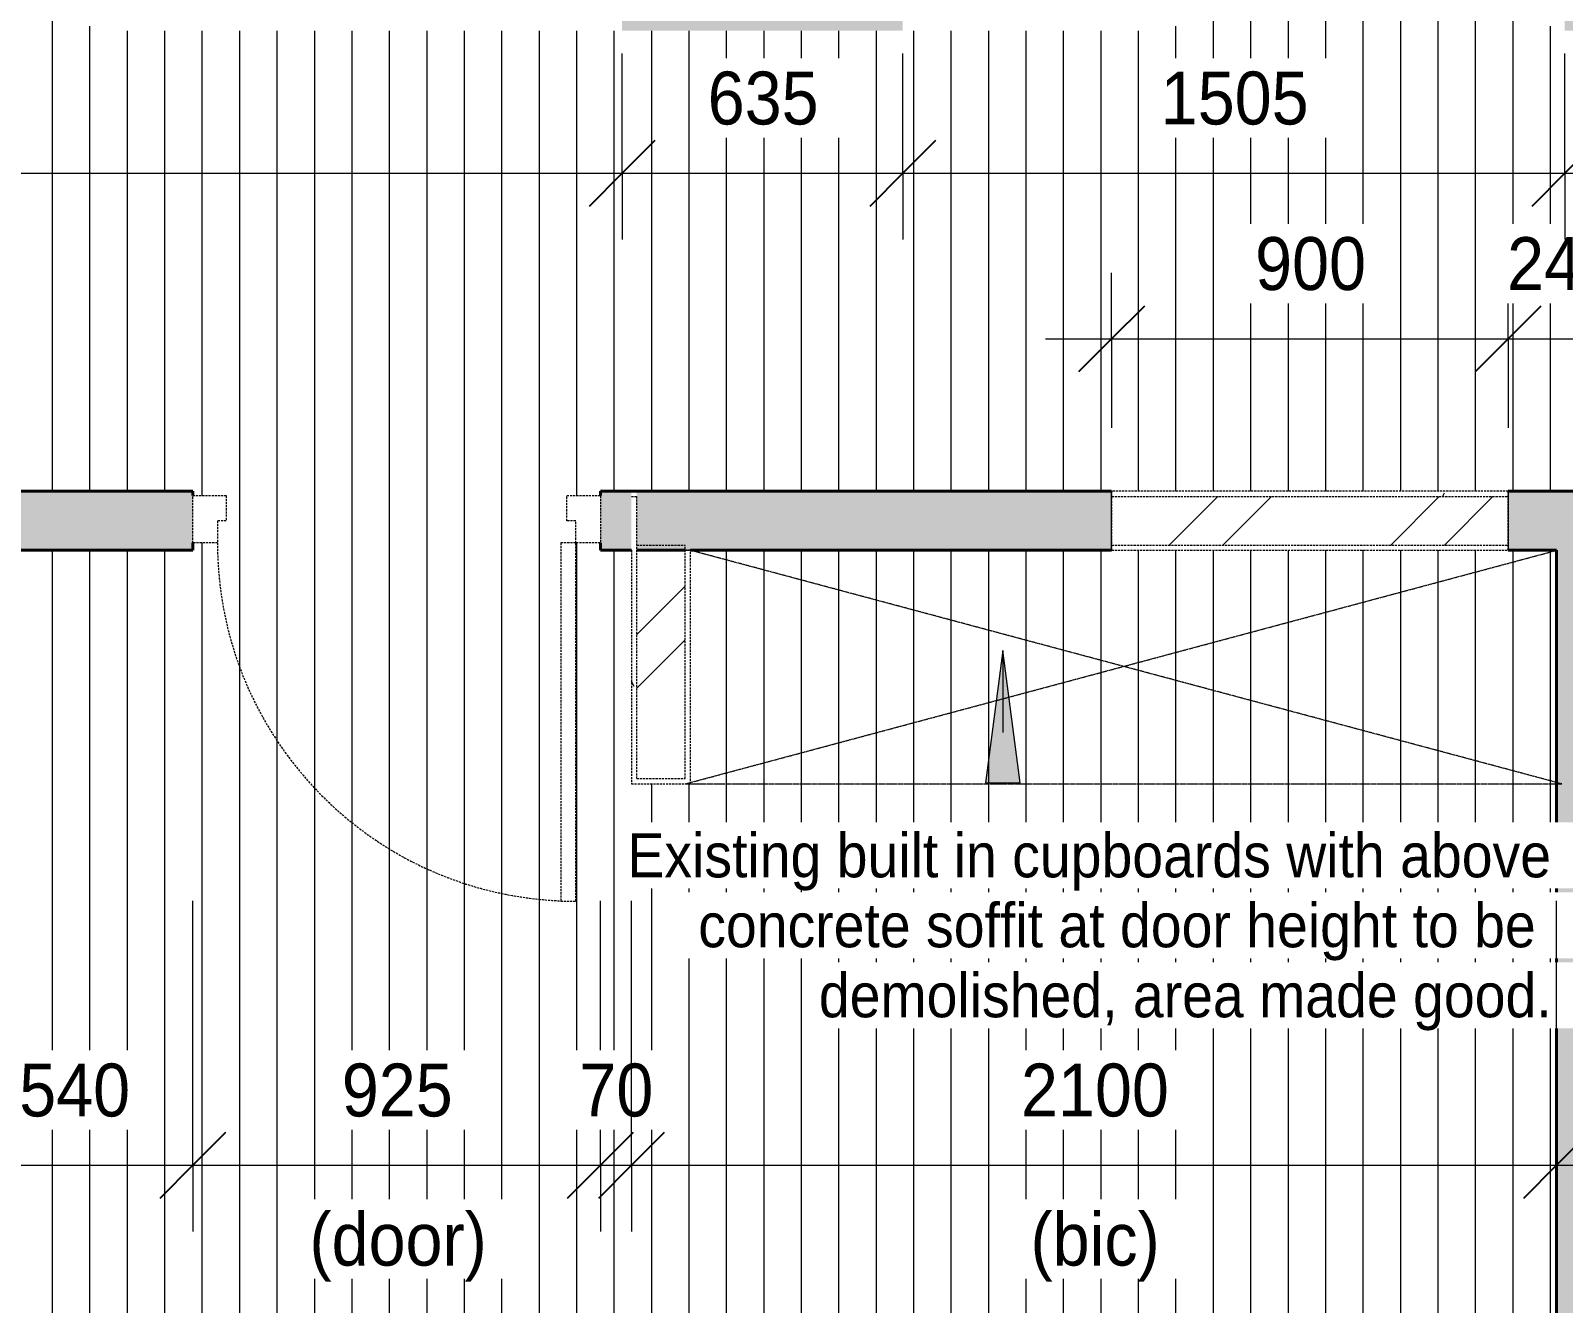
# Model space of a CAD drawing. Header units: millimetres. Extents: x -44638 to 64413, y -26305 to 6660.
# Drawn here: x -15828 to -12349, y -5912 to -3025 of the extents above; entities that cross this region are included whole.
import ezdxf

# ---------------------------------------------------------------- set-up
doc = ezdxf.new("R2010")
doc.units = ezdxf.units.MM
doc.linetypes.add('Demolished', pattern=[7.14375, 4.7625, -2.38125])
doc.linetypes.add('Detail Dash 2', pattern=[1.6, 0.8, -0.8])
for name, color, linetype, lineweight in [('A-ANNO-DIMS', 211, 'Continuous', 5), ('A-ANNO-DIMS-100', 211, 'Continuous', 5), ('A-DETL', 90, 'Continuous', 5), ('A-DOOR', 31, 'Demolished', 5), ('A-FLOR-PATT', 8, 'Continuous', 9), ('A-WALL', 113, 'Continuous', 9), ('A-WALL-PATT', 111, 'Continuous', 9), ('G-ANNO-TEXT', 231, 'Continuous', 5), ('I-WALL', 2, 'Continuous', 9)]:
    doc.layers.add(name, color=color, linetype=linetype, lineweight=lineweight)
doc.styles.add('Arial_1', font='arial.ttf', dxfattribs={"width": 0.9, "height": 100})
doc.styles.add('Arial_2', font='arial.ttf', dxfattribs={"width": 0.9, "height": 120})
doc.dimstyles.new('SVA_-_1_2mm_Arial', dxfattribs={"dimscale": 304.8, "dimtxt": 122.431128, "dimasz": 0.492126, "dimexe": 0.492126, "dimexo": 0.0625, "dimgap": 0.246063, "dimtad": 1, "dimdec": 0, "dimrnd": 5, "dimzin": 0, "dimdsep": 46, "dimtxsty": 'Arial_2', "dimblk1": 'OBLIQUE', "dimblk2": 'OBLIQUE', "dimsah": 1, "dimcen": 0.09, "dimdle": 0.492126, "dimazin": 0, "dimtfac": 1, "dimtdec": 4, "dimtix": 1, "dimtmove": 0, "dimatfit": 3, "dimfxl": 1.968504, "dimfxlon": 1, "dimtvp": 1, "dimtfill": 1, "dimtolj": 1, "dimtzin": 0, "dimarcsym": 2})
pattern_1 = [(0, (0, 0), (406.4, 101.6), [33.528, -271.272, 33.528, -271.272, -1625.6]), (0, (0, 0), (406.4, 101.6), [-609.6, 33.528, -576.072, 33.528, -271.272, -711.2]), (0, (0, 0), (406.4, 101.6), [-1524, 33.528, -169.672, 33.528, -474.472]), (120, (152.4, 50.8), (-291.1882, 301.1527), [33.528, -271.272, 33.528, -271.272, -1625.6]), (120, (152.4, 50.8), (-291.1882, 301.1527), [-609.6, 33.528, -576.072, 33.528, -271.272, -711.2]), (120, (152.4, 50.8), (-291.1882, 301.1527), [-1524, 33.528, -169.672, 33.528, -474.472]), (240, (203.2, 254), (-115.2118, -402.7527), [33.528, -271.272, 33.528, -271.272, -1625.6]), (240, (203.2, 254), (-115.2118, -402.7527), [-609.6, 33.528, -576.072, 33.528, -271.272, -711.2]), (240, (203.2, 254), (-115.2118, -402.7527), [-1524, 33.528, -169.672, 33.528, -474.472])]
pattern_2 = [(45, (0, 0), (-251.447, 251.447), []), (45, (0, 381), (-251.447, 251.447), [])]

# ---------------------------------------------------------------- blocks, each defined once
blk = doc.blocks.new('Door Timber Frame - Single - Single Timber Framed Flush Panel - 813x2032mm-607712-DEMOLITION - EXISTING GROUND STOREY PLAN')
at = {"layer": 'A-DOOR', "color": 254}
for p, q in [((-109.5, 863), (-143.5, 863)), ((-143.5, 863), (-143.5, 50)), ((-109.5, 50), (-109.5, 863)), ((-143.5, 50), (-109.5, 50))]:
    blk.add_line(p, q, dxfattribs=at)
at = {"layer": 'A-DOOR', "color": 41, "lineweight": 18}
for p, q in [((-199.5, -57), (-199.5, 50)), ((-199.5, 50), (-143.5, 50)), ((-143.5, 50), (-143.5, 0)), ((669.5, 0), (669.5, 50)), ((669.5, 50), (725.5, 50)), ((725.5, 50), (725.5, -57)), ((649.5, 0), (669.5, 0)), ((649.5, -57), (649.5, 0)), ((-143.5, 0), (-123.5, 0)), ((-123.5, 0), (-123.5, -57)), ((-123.5, -57), (-199.5, -57)), ((725.5, -57), (649.5, -57))]:
    blk.add_line(p, q, dxfattribs=at)
at = {"layer": 'A-DOOR', "color": 254}
blk.add_arc((-143.5, 50), 813, 0, 87.6032, dxfattribs=at)
blk = doc.blocks.new('DIMBLOCK1-DEMOLITION - EXISTING GROUND STOREY PLAN')
at = {"layer": 'A-ANNO-DIMS-100'}
for p, q in [((-13374.6, -3723.9), (-13374.6, -3573.9)), ((-12474.6, -3723.9), (-12474.6, -3573.9)), ((-13524.6, -3723.9), (-12474.6, -3723.9)), ((-13374.6, -3723.9), (-13374.6, -3925.8)), ((-12474.6, -3723.9), (-12474.6, -3925.8))]:
    blk.add_line(p, q, dxfattribs=at)
at = {"layer": 'A-ANNO-DIMS-100', "lineweight": 25}
for p, q in [((-13374.6, -3723.9), (-13299.6, -3648.9)), ((-12474.6, -3723.9), (-12399.6, -3648.9)), ((-13374.6, -3723.9), (-13449.6, -3798.9)), ((-12474.6, -3723.9), (-12549.6, -3798.9))]:
    blk.add_line(p, q, dxfattribs=at)
at = {"layer": 'A-ANNO-DIMS-100', "color": 0, "insert": (-13048.9, -3493.1), "char_height": 120, "width": 298.355, "attachment_point": 1, "line_spacing_factor": 0.941778, "style": 'Arial_2', "bg_fill": 3, "box_fill_scale": 1.25, "bg_fill_color": 256, "bg_fill_true_color": 13158600, "bg_fill_transparency": 0}
blk.add_mtext('900', dxfattribs=at)
blk = doc.blocks.new('_Oblique')
at = {"color": 0, "linetype": 'ByBlock', "lineweight": -2}
blk.add_line((-0.5, -0.5), (0.5, 0.5), dxfattribs=at)
blk = doc.blocks.new('DIMBLOCK2-DEMOLITION - EXISTING GROUND STOREY PLAN')
at = {"layer": 'A-ANNO-DIMS-100'}
for p, q in [((-12474.6, -3723.9), (-12474.6, -3573.9)), ((-12230.6, -3723.9), (-12230.6, -3573.9)), ((-12474.6, -3723.9), (-12230.6, -3723.9)), ((-12474.6, -3723.9), (-12474.6, -3925.8)), ((-12230.6, -3723.9), (-12230.6, -3925.8))]:
    blk.add_line(p, q, dxfattribs=at)
at = {"layer": 'A-ANNO-DIMS-100', "lineweight": 25}
for p, q in [((-12474.6, -3723.9), (-12399.6, -3648.9)), ((-12230.6, -3723.9), (-12155.6, -3648.9)), ((-12474.6, -3723.9), (-12549.6, -3798.9)), ((-12230.6, -3723.9), (-12305.6, -3798.9))]:
    blk.add_line(p, q, dxfattribs=at)
at = {"layer": 'A-ANNO-DIMS-100', "color": 0, "insert": (-12476.9, -3493.1), "char_height": 120, "width": 298.355, "attachment_point": 1, "line_spacing_factor": 0.941778, "style": 'Arial_2', "bg_fill": 3, "box_fill_scale": 1.25, "bg_fill_color": 256, "bg_fill_true_color": 13158600, "bg_fill_transparency": 0}
blk.add_mtext('245', dxfattribs=at)
blk = doc.blocks.new('DIMBLOCK20-DEMOLITION - EXISTING GROUND STOREY PLAN')
at = {"layer": 'A-ANNO-DIMS-100'}
for p, q in [((-14485.6, -3348.3), (-14485.6, -3076.7)), ((-21998.6, -3348.3), (-21998.6, -3110.2)), ((-22148.6, -3348.3), (-14485.6, -3348.3)), ((-21998.6, -3348.3), (-21998.6, -3498.3)), ((-14485.6, -3348.3), (-14485.6, -3498.3))]:
    blk.add_line(p, q, dxfattribs=at)
at = {"layer": 'A-ANNO-DIMS-100', "lineweight": 25}
for p, q in [((-21998.6, -3348.3), (-21923.6, -3273.3)), ((-14485.6, -3348.3), (-14410.6, -3273.3)), ((-21998.6, -3348.3), (-22073.6, -3423.3)), ((-14485.6, -3348.3), (-14560.6, -3423.3))]:
    blk.add_line(p, q, dxfattribs=at)
at = {"layer": 'A-ANNO-DIMS-100', "color": 0, "insert": (-18407.8, -3117.5), "char_height": 120, "width": 397.807, "attachment_point": 1, "line_spacing_factor": 0.941778, "style": 'Arial_2', "bg_fill": 3, "box_fill_scale": 1.25, "bg_fill_color": 256, "bg_fill_true_color": 13158600, "bg_fill_transparency": 0}
blk.add_mtext('7515', dxfattribs=at)
blk = doc.blocks.new('DIMBLOCK21-DEMOLITION - EXISTING GROUND STOREY PLAN')
at = {"layer": 'A-ANNO-DIMS-100'}
for p, q in [((-14485.6, -3348.3), (-14485.6, -3076.7)), ((-13848.6, -3348.3), (-13848.6, -3076.7)), ((-14485.6, -3348.3), (-13848.6, -3348.3)), ((-14485.6, -3348.3), (-14485.6, -3498.3)), ((-13848.6, -3348.3), (-13848.6, -3498.3))]:
    blk.add_line(p, q, dxfattribs=at)
at = {"layer": 'A-ANNO-DIMS-100', "lineweight": 25}
for p, q in [((-14485.6, -3348.3), (-14410.6, -3273.3)), ((-13848.6, -3348.3), (-13773.6, -3273.3)), ((-14485.6, -3348.3), (-14560.6, -3423.3)), ((-13848.6, -3348.3), (-13923.6, -3423.3))]:
    blk.add_line(p, q, dxfattribs=at)
at = {"layer": 'A-ANNO-DIMS-100', "color": 0, "insert": (-14291.4, -3117.5), "char_height": 120, "width": 298.355, "attachment_point": 1, "line_spacing_factor": 0.941778, "style": 'Arial_2', "bg_fill": 3, "box_fill_scale": 1.25, "bg_fill_color": 256, "bg_fill_true_color": 13158600, "bg_fill_transparency": 0}
blk.add_mtext('635', dxfattribs=at)
blk = doc.blocks.new('DIMBLOCK22-DEMOLITION - EXISTING GROUND STOREY PLAN')
at = {"layer": 'A-ANNO-DIMS-100'}
for p, q in [((-13848.6, -3348.3), (-13848.6, -3076.7)), ((-12346.1, -3348.3), (-12346.1, -3076.7)), ((-13848.6, -3348.3), (-12346.1, -3348.3)), ((-13848.6, -3348.3), (-13848.6, -3498.3)), ((-12346.1, -3348.3), (-12346.1, -3498.3))]:
    blk.add_line(p, q, dxfattribs=at)
at = {"layer": 'A-ANNO-DIMS-100', "lineweight": 25}
for p, q in [((-13848.6, -3348.3), (-13773.6, -3273.3)), ((-12346.1, -3348.3), (-12271.1, -3273.3)), ((-13848.6, -3348.3), (-13923.6, -3423.3)), ((-12346.1, -3348.3), (-12421.1, -3423.3))]:
    blk.add_line(p, q, dxfattribs=at)
at = {"layer": 'A-ANNO-DIMS-100', "color": 0, "insert": (-13263.1, -3117.5), "char_height": 120, "width": 397.807, "attachment_point": 1, "line_spacing_factor": 0.941778, "style": 'Arial_2', "bg_fill": 3, "box_fill_scale": 1.25, "bg_fill_color": 256, "bg_fill_true_color": 13158600, "bg_fill_transparency": 0}
blk.add_mtext('1505', dxfattribs=at)
blk = doc.blocks.new('DIMBLOCK23-DEMOLITION - EXISTING GROUND STOREY PLAN')
at = {"layer": 'A-ANNO-DIMS-100'}
for p, q in [((-12346.1, -3348.3), (-12346.1, -3076.7)), ((-9966.6, -3348.3), (-9966.6, -3076.7)), ((-12346.1, -3348.3), (-9816.6, -3348.3)), ((-12346.1, -3348.3), (-12346.1, -3498.3)), ((-9966.6, -3348.3), (-9966.6, -3498.3))]:
    blk.add_line(p, q, dxfattribs=at)
at = {"layer": 'A-ANNO-DIMS-100', "lineweight": 25}
for p, q in [((-12346.1, -3348.3), (-12271.1, -3273.3)), ((-9966.6, -3348.3), (-9891.6, -3273.3)), ((-12346.1, -3348.3), (-12421.1, -3423.3)), ((-9966.6, -3348.3), (-10041.6, -3423.3))]:
    blk.add_line(p, q, dxfattribs=at)
at = {"layer": 'A-ANNO-DIMS-100', "color": 0, "insert": (-11322.1, -3117.5), "char_height": 120, "width": 397.807, "attachment_point": 1, "line_spacing_factor": 0.941778, "style": 'Arial_2', "bg_fill": 3, "box_fill_scale": 1.25, "bg_fill_color": 256, "bg_fill_true_color": 13158600, "bg_fill_transparency": 0}
blk.add_mtext('2380', dxfattribs=at)
blk = doc.blocks.new('DIMBLOCK26-DEMOLITION - EXISTING GROUND STOREY PLAN')
at = {"layer": 'A-ANNO-DIMS-100'}
for p, q in [((-15999.6, -5599), (-15999.6, -4999)), ((-15460.1, -5599), (-15460.1, -4999)), ((-16149.6, -5599), (-15460.1, -5599)), ((-15999.6, -5599), (-15999.6, -5749)), ((-15460.1, -5599), (-15460.1, -5749))]:
    blk.add_line(p, q, dxfattribs=at)
at = {"layer": 'A-ANNO-DIMS-100', "lineweight": 25}
for p, q in [((-15999.6, -5599), (-15924.6, -5524)), ((-15460.1, -5599), (-15385.1, -5524)), ((-15999.6, -5599), (-16074.6, -5674)), ((-15460.1, -5599), (-15535.1, -5674))]:
    blk.add_line(p, q, dxfattribs=at)
at = {"layer": 'A-ANNO-DIMS-100', "color": 0, "insert": (-15854.1, -5368.2), "char_height": 120, "width": 298.355, "attachment_point": 1, "line_spacing_factor": 0.941778, "style": 'Arial_2', "bg_fill": 3, "box_fill_scale": 1.25, "bg_fill_color": 256, "bg_fill_true_color": 13158600, "bg_fill_transparency": 0}
blk.add_mtext('540', dxfattribs=at)
blk = doc.blocks.new('DIMBLOCK27-DEMOLITION - EXISTING GROUND STOREY PLAN')
at = {"layer": 'A-ANNO-DIMS-100'}
for p, q in [((-15460.1, -5599), (-15460.1, -4999)), ((-14535.1, -5599), (-14535.1, -4999)), ((-15460.1, -5599), (-14535.1, -5599)), ((-15460.1, -5599), (-15460.1, -5749)), ((-14535.1, -5599), (-14535.1, -5749))]:
    blk.add_line(p, q, dxfattribs=at)
at = {"layer": 'A-ANNO-DIMS-100', "lineweight": 25}
for p, q in [((-15460.1, -5599), (-15385.1, -5524)), ((-14535.1, -5599), (-14460.1, -5524)), ((-15460.1, -5599), (-15535.1, -5674)), ((-14535.1, -5599), (-14610.1, -5674))]:
    blk.add_line(p, q, dxfattribs=at)
at = {"layer": 'A-ANNO-DIMS-100', "color": 0, "char_height": 120, "attachment_point": 1, "line_spacing_factor": 0.941778, "style": 'Arial_2', "bg_fill": 3, "box_fill_scale": 1.25, "bg_fill_color": 256, "bg_fill_true_color": 13158600, "bg_fill_transparency": 0}
for s, insert, width in [('925', (-15121.9, -5368.2), 298.355), ('(door)', (-15195.3, -5706.6), 474.656)]:
    blk.add_mtext(s, dxfattribs=dict(at, insert=insert, width=width))
blk = doc.blocks.new('DIMBLOCK28-DEMOLITION - EXISTING GROUND STOREY PLAN')
at = {"layer": 'A-ANNO-DIMS-100'}
for p, q in [((-14535.1, -5599), (-14535.1, -4999)), ((-14464.6, -5599), (-14464.6, -4999)), ((-14535.1, -5599), (-14464.6, -5599)), ((-14535.1, -5599), (-14535.1, -5749)), ((-14464.6, -5599), (-14464.6, -5749))]:
    blk.add_line(p, q, dxfattribs=at)
at = {"layer": 'A-ANNO-DIMS-100', "lineweight": 25}
for p, q in [((-14535.1, -5599), (-14460.1, -5524)), ((-14464.6, -5599), (-14389.6, -5524)), ((-14535.1, -5599), (-14610.1, -5674)), ((-14464.6, -5599), (-14539.6, -5674))]:
    blk.add_line(p, q, dxfattribs=at)
at = {"layer": 'A-ANNO-DIMS-100', "color": 0, "insert": (-14582.7, -5368.2), "char_height": 120, "width": 198.903, "attachment_point": 1, "line_spacing_factor": 0.941778, "style": 'Arial_2', "bg_fill": 3, "box_fill_scale": 1.25, "bg_fill_color": 256, "bg_fill_true_color": 13158600, "bg_fill_transparency": 0}
blk.add_mtext('70', dxfattribs=at)
blk = doc.blocks.new('DIMBLOCK29-DEMOLITION - EXISTING GROUND STOREY PLAN')
at = {"layer": 'A-ANNO-DIMS-100'}
for p, q in [((-14464.6, -5599), (-14464.6, -4999)), ((-12364.6, -5599), (-12364.6, -4999)), ((-14464.6, -5599), (-12214.6, -5599)), ((-14464.6, -5599), (-14464.6, -5749)), ((-12364.6, -5599), (-12364.6, -5749))]:
    blk.add_line(p, q, dxfattribs=at)
at = {"layer": 'A-ANNO-DIMS-100', "lineweight": 25}
for p, q in [((-14464.6, -5599), (-14389.6, -5524)), ((-12364.6, -5599), (-12289.6, -5524)), ((-14464.6, -5599), (-14539.6, -5674)), ((-12364.6, -5599), (-12439.6, -5674))]:
    blk.add_line(p, q, dxfattribs=at)
at = {"layer": 'A-ANNO-DIMS-100', "color": 0, "char_height": 120, "attachment_point": 1, "line_spacing_factor": 0.941778, "style": 'Arial_2', "bg_fill": 3, "box_fill_scale": 1.25, "bg_fill_color": 256, "bg_fill_true_color": 13158600, "bg_fill_transparency": 0}
for s, insert, width in [('2100', (-13580.3, -5368.2), 397.807), ('(bic)', (-13558.7, -5706.6), 345.821)]:
    blk.add_mtext(s, dxfattribs=dict(at, insert=insert, width=width))

msp = doc.modelspace()

# ---------------------------------------------------------------- hatches: boundary and pattern name
at = {"layer": 'A-FLOR-PATT', "lineweight": 5}
h = msp.add_hatch(dxfattribs=at)
h.set_pattern_fill('FP_46', color=254, style=0, pattern_type=2)
h.set_pattern_definition([(270, (-20113.56, -3389.67), (85, 5e-15), [])])
h.paths.add_polyline_path([(-12364.6, -7548.7), (-12364.6, -4203.7), (-14330.6, -4203.7), (-14330.6, -4733.7), (-14464.6, -4733.7), (-14464.6, -4203.7), (-14535.1, -4203.7), (-14535.1, -4186.7), (-14591.1, -4186.7), (-14591.1, -4136.7), (-14611.1, -4136.7), (-14611.1, -4079.7), (-14535.1, -4079.7), (-14535.1, -4069.7), (-14464.6, -4069.7), (-14464.6, -4081.7), (-14452.6, -4081.7), (-14452.6, -4069.7), (-12230.6, -4069.7), (-12230.6, -4136.7), (-11265.6, -4136.7), (-11265.6, -4069.7), (-11275.6, -4069.7), (-11275.6, -3024.7), (-12346.1, -3024.7), (-12346.1, -3014.7), (-12422.1, -3014.7), (-12422.1, -2957.7), (-12402.1, -2957.7), (-12402.1, -2907.7), (-12346.1, -2907.7), (-12346.1, -2890.7), (-10220.6, -2890.7), (-10220.6, 769.3), (-15521.6, 769.3), (-15521.6, -1000.7), (-14931.6, -1000.7), (-14931.6, -2890.7), (-13271.1, -2890.7), (-13271.1, -2907.7), (-13215.1, -2907.7), (-13215.1, -2957.7), (-13195.1, -2957.7), (-13195.1, -3014.7), (-13271.1, -3014.7), (-13271.1, -3024.7), (-15655.6, -3024.7), (-15655.6, -3014.7), (-15731.6, -3014.7), (-15731.6, -2957.7), (-15711.6, -2957.7), (-15711.6, -2907.7), (-15655.6, -2907.7), (-15655.6, -2890.7), (-15065.6, -2890.7), (-15065.6, -1134.7), (-15655.6, -1134.7), (-15656.1, 43.4), (-15660, 36.7), (-15666.7, 32.8), (-15670.6, 32.3), (-16095.6, 32.3), (-16103.1, 34.3), (-16108.6, 39.8), (-16110.6, 47.3), (-16110.6, 587.3), (-16108.6, 594.8), (-16106.2, 597.9), (-16099.4, 601.8), (-16095.6, 602.3), (-15670.6, 602.3), (-15663.1, 600.3), (-15657.6, 594.8), (-15655.6, 587.3), (-15655.6, 769.3), (-18999.6, 769.3), (-18999.6, -2890.7), (-16580.6, -2890.7), (-16580.6, -2907.7), (-16524.6, -2907.7), (-16524.6, -2957.7), (-16504.6, -2957.7), (-16504.6, -3014.7), (-16580.6, -3014.7), (-16580.6, -3024.7), (-19262.1, -3024.7), (-19262.1, -3014.7), (-19338.1, -3014.7), (-19338.1, -2957.7), (-19318.1, -2957.7), (-19318.1, -2907.7), (-19262.1, -2907.7), (-19262.1, -2890.7), (-19133.6, -2890.7), (-19133.6, 32.3), (-19544.6, 32.3), (-19552.1, 34.3), (-19557.6, 39.8), (-19559.6, 47.3), (-19559.6, 587.3), (-19557.6, 594.8), (-19555.2, 597.9), (-19548.4, 601.8), (-19544.6, 602.3), (-19133.6, 602.3), (-19133.6, 769.3), (-21998.6, 769.3), (-21998.6, -2330.7), (-20364.6, -2330.7), (-20364.6, -2890.7), (-20187.1, -2890.7), (-20187.1, -2907.7), (-20131.1, -2907.7), (-20131.1, -2957.7), (-20111.1, -2957.7), (-20111.1, -3014.7), (-20187.1, -3014.7), (-20187.1, -3024.7), (-20498.6, -3024.7), (-20498.6, -2464.7), (-21998.6, -2464.7), (-21998.6, -3024.7), (-22252.6, -3024.7), (-22252.6, -1438.7), (-24902.6, -1438.7), (-24902.6, -2088.7), (-24972.6, -2088.7), (-24972.6, -2164.7), (-25029.6, -2164.7), (-25029.6, -2144.7), (-25079.6, -2144.7), (-25079.6, -2088.7), (-25156.6, -2088.7), (-25156.6, -1438.7), (-30006.6, -1438.7), (-30006.6, -7548.7), (-28326.6, -7548.5), (-28326.6, -7438.7), (-27354, -7438.7), (-27354, -5428.7), (-26658.6, -4733.2), (-25893.6, -4733.2), (-25893.6, -5333.2), (-26410, -5333.2), (-26754, -5677.2), (-26754, -7548.7), (-25156.6, -7548.7), (-25156.6, -6328.7), (-25086.6, -6328.7), (-25086.6, -6252.7), (-25029.6, -6252.7), (-25029.6, -6272.7), (-24979.6, -6272.7), (-24979.6, -6328.7), (-24902.6, -6328.7), (-24902.6, -7548.7), (-21887.6, -7548.7), (-21887.6, -7513.7), (-21889.6, -7521.2), (-21895.1, -7526.7), (-21902.6, -7528.7), (-22446.4, -7528.2), (-22453.2, -7524.3), (-22457.1, -7517.6), (-22457.6, -7513.7), (-22457.6, -7088.7), (-22455.6, -7081.2), (-22450.1, -7075.7), (-22442.6, -7073.7), (-21902.6, -7073.7), (-21895.1, -7075.7), (-21892, -7078.1), (-21888.1, -7084.8), (-21887.6, -7084.8), (-21887.6, -4203.7), (-22222.1, -4203.7), (-22222.1, -4186.7), (-22278.1, -4186.7), (-22278.1, -4136.7), (-22298.1, -4136.7), (-22298.1, -4079.7), (-22222.1, -4079.7), (-22222.1, -4069.7), (-21167.6, -4069.7), (-21167.6, -4079.7), (-21091.6, -4079.7), (-21091.6, -4136.7), (-21111.6, -4136.7), (-21111.6, -4186.7), (-21167.6, -4186.7), (-21167.6, -4203.7), (-21753.6, -4203.7), (-21753.6, -7548.7), (-20167.6, -7548.7), (-20167.6, -6948.7), (-18452.6, -6948.7), (-18452.6, -4203.7), (-20242.6, -4203.7), (-20242.6, -4186.7), (-20298.6, -4186.7), (-20298.6, -4136.7), (-20318.6, -4136.7), (-20318.6, -4079.7), (-20242.6, -4079.7), (-20242.6, -4069.7), (-17508.1, -4069.7), (-17507.6, -4079.7), (-17432.1, -4079.7), (-17432.1, -4136.7), (-17452.1, -4136.7), (-17452.1, -4186.7), (-17508.1, -4186.7), (-17508.1, -4203.7), (-18318.6, -4203.7), (-18318.6, -5794.7), (-17918.6, -5794.7), (-17918.1, -6969.8), (-17914.2, -6963.1), (-17907.4, -6959.2), (-17903.6, -6958.7), (-17478.6, -6958.7), (-17471.1, -6960.7), (-17465.6, -6966.2), (-17463.6, -6973.7), (-17463.6, -7513.7), (-17465.6, -7521.2), (-17468, -7524.3), (-17474.7, -7528.2), (-17478.6, -7528.7), (-17903.6, -7528.7), (-17911.1, -7526.7), (-17916.6, -7521.2), (-17918.6, -7513.7), (-17918.6, -7548.7), (-16133.6, -7548.7), (-16133.6, -4203.7), (-16583.1, -4203.7), (-16583.1, -4186.7), (-16639.1, -4186.7), (-16639.1, -4136.7), (-16659.1, -4136.7), (-16659.1, -4079.7), (-16583.1, -4079.7), (-16583.1, -4069.7), (-15460.1, -4069.7), (-15460.1, -4079.7), (-15384.1, -4079.7), (-15384.1, -4136.7), (-15404.1, -4136.7), (-15404.1, -4186.7), (-15460.1, -4186.7), (-15460.1, -4203.7), (-15999.6, -4203.7), (-15999.6, -7548.7), (-12689.5, -7548.7)])
h.paths.add_polyline_path([(-25086.6, -5479.7), (-25086.6, -5403.7), (-25156.6, -5403.7), (-25156.6, -3013.7), (-25079.6, -3013.7), (-25079.6, -2957.7), (-25029.6, -2957.7), (-25029.6, -2937.7), (-24972.6, -2937.7), (-24972.6, -3013.7), (-24902.6, -3013.7), (-24902.6, -4069.7), (-23147.1, -4069.7), (-23147.1, -4079.7), (-23071.1, -4079.7), (-23071.1, -4136.7), (-23091.1, -4136.7), (-23091.1, -4186.7), (-23147.1, -4186.7), (-23147.1, -4203.7), (-24902.6, -4203.7), (-24902.6, -5403.7), (-24979.6, -5403.7), (-24979.6, -5459.7), (-25029.6, -5459.7), (-25029.6, -5479.7)])
h.paths.add_polyline_path([(-10256.6, 32.3), (-10681.6, 32.3), (-10689.1, 34.3), (-10694.6, 39.8), (-10696.6, 47.3), (-10696.6, 587.3), (-10694.6, 594.8), (-10692.2, 597.9), (-10685.4, 601.8), (-10681.6, 602.3), (-10256.6, 602.3), (-10249.1, 600.3), (-10243.6, 594.8), (-10241.6, 587.3), (-10242.1, 43.4), (-10246, 36.7), (-10252.7, 32.8)])
at = {"layer": 'A-WALL-PATT'}
h = msp.add_hatch(color=9, dxfattribs=at)
h.paths.add_polyline_path([(-10220.6, -3024.7), (-10220.6, -2890.7), (-12346.1, -2890.7), (-12346.1, -3024.7), (-11007.9, -3024.7)])
h.paths.add_polyline_path([(-13848.6, -3024.7), (-13848.6, -2890.7), (-14485.6, -2890.7), (-14485.6, -3024.7), (-14371, -3024.7)])
h = msp.add_hatch(color=9, dxfattribs=at)
h.paths.add_polyline_path([(-14535.1, -4203.7), (-14464.6, -4203.7), (-14464.6, -4069.7), (-14535.1, -4069.7), (-14535.1, -4186.7)])
h.paths.add_polyline_path([(-15460.1, -4203.7), (-15460.1, -4069.7), (-15999.6, -4069.7), (-15999.6, -4203.7), (-15479.1, -4203.7)])
h = msp.add_hatch(color=9, dxfattribs=at)
h.paths.add_polyline_path([(-12364.6, -4203.7), (-12364.6, -4069.7), (-12474.6, -4069.7), (-12474.6, -4203.7)])
h.paths.add_polyline_path([(-13374.6, -4203.7), (-13374.6, -4069.7), (-14452.6, -4069.7), (-14452.6, -4203.7), (-14330.6, -4203.7)])
at = {"layer": 'A-WALL-PATT', "linetype": 'Demolished', "lineweight": 5}
h = msp.add_hatch(dxfattribs=at)
h.set_pattern_fill('FP_2', color=254, style=0, pattern_type=2)
h.set_pattern_definition(pattern_1)
h.paths.add_polyline_path([(-12474.6, -4081.7), (-12474.6, -4069.7), (-13374.6, -4069.7), (-13374.6, -4081.7), (-12689.5, -4081.7)])
at = {"layer": 'A-WALL-PATT'}
msp.add_hatch(color=9, dxfattribs=at).paths.add_polyline_path([(-12230.6, -7548.7), (-12230.6, -4069.7), (-12364.6, -4069.7), (-12364.6, -7548.7)])
at = {"layer": 'A-WALL-PATT', "linetype": 'Demolished', "lineweight": 5}
h = msp.add_hatch(dxfattribs=at)
h.set_pattern_fill('FP_2', color=254, style=0, pattern_type=2)
h.set_pattern_definition(pattern_1)
h.paths.add_polyline_path([(-14452.6, -4733.7), (-14452.6, -4081.7), (-14464.6, -4081.7), (-14464.6, -4733.7)])
h = msp.add_hatch(dxfattribs=at)
h.set_pattern_fill('FP_1', color=254, style=0, pattern_type=2)
h.set_pattern_definition(pattern_2)
h.paths.add_polyline_path([(-12474.6, -4191.7), (-12474.6, -4081.7), (-13374.6, -4081.7), (-13374.6, -4191.7), (-12689.5, -4191.7)])
h = msp.add_hatch(dxfattribs=at)
h.set_pattern_fill('FP_1', color=254, style=0, pattern_type=2)
h.set_pattern_definition(pattern_2)
h.paths.add_polyline_path([(-14342.6, -4721.7), (-14342.6, -4191.7), (-14452.6, -4191.7), (-14452.6, -4721.7), (-14371, -4721.7)])
at = {"layer": 'G-ANNO-TEXT'}
msp.add_hatch(color=7, dxfattribs=at).paths.add_polyline_path([(-13621.7, -4430.9), (-13661.2, -4730.9), (-13582.2, -4730.9)])

# ---------------------------------------------------------------- linework, layer by layer
at = {"layer": 'A-DETL', "color": 31, "linetype": 'Detail Dash 2'}
for p, q in [((-14342.6, -4733.7), (-12364.6, -4203.7)), ((-12352.6, -4733.7), (-14330.6, -4203.7)), ((-14342.6, -4733.7), (-12352.6, -4733.7))]:
    msp.add_line(p, q, dxfattribs=at)
at = {"layer": 'A-WALL', "color": 9, "linetype": 'Demolished'}
for p, q in [((-14452.6, -4721.7), (-14452.6, -4081.7)), ((-13374.6, -4081.7), (-12474.6, -4081.7)), ((-14342.6, -4721.7), (-14342.6, -4191.7)), ((-14330.6, -4203.7), (-14342.6, -4203.7)), ((-13374.6, -4191.7), (-12474.6, -4191.7)), ((-14452.6, -4721.7), (-14342.6, -4721.7))]:
    msp.add_line(p, q, dxfattribs=at)
at = {"layer": 'A-WALL', "color": 55}
msp.add_line((-14342.6, -4203.7), (-14330.6, -4203.7), dxfattribs=at)
at = {"layer": 'G-ANNO-TEXT', "color": 7}
for p, q in [((-13621.7, -4430.9), (-13661.2, -4730.9)), ((-13582.2, -4730.9), (-13621.7, -4430.9)), ((-13621.7, -4430.9), (-13621.7, -4616.8)), ((-13661.2, -4730.9), (-13582.2, -4730.9))]:
    msp.add_line(p, q, dxfattribs=at)
at = {"layer": 'I-WALL', "color": 8, "lineweight": 40}
for p, q in [((-15460.1, -4069.7), (-16133.6, -4069.7)), ((-15460.1, -4079.7), (-15460.1, -4069.7)), ((-13374.6, -4069.7), (-14535.1, -4069.7)), ((-14535.1, -4069.7), (-14535.1, -4079.7)), ((-12230.6, -4069.7), (-12474.6, -4069.7)), ((-15999.6, -4203.7), (-15460.1, -4203.7)), ((-15460.1, -4203.7), (-15460.1, -4186.7)), ((-14535.1, -4186.7), (-14535.1, -4203.7)), ((-14535.1, -4203.7), (-14464.6, -4203.7)), ((-14452.6, -4203.7), (-14342.6, -4203.7)), ((-14330.6, -4203.7), (-13374.6, -4203.7)), ((-12474.6, -4203.7), (-12364.6, -4203.7)), ((-12364.6, -4203.7), (-12364.6, -7548.7))]:
    msp.add_line(p, q, dxfattribs=at)
at = {"layer": 'I-WALL', "color": 55}
for p, q in [((-13374.6, -4203.7), (-13374.6, -4069.7)), ((-12474.6, -4069.7), (-12474.6, -4203.7))]:
    msp.add_line(p, q, dxfattribs=at)
at = {"layer": 'I-WALL', "color": 41, "linetype": 'Demolished', "lineweight": 18}
for p, q in [((-12474.6, -4069.7), (-13374.6, -4069.7)), ((-14464.6, -4203.7), (-14464.6, -4733.7)), ((-14330.6, -4733.7), (-14330.6, -4203.7)), ((-13374.6, -4203.7), (-12474.6, -4203.7)), ((-14464.6, -4733.7), (-14330.6, -4733.7))]:
    msp.add_line(p, q, dxfattribs=at)
at = {"layer": 'I-WALL', "color": 254, "linetype": 'Demolished', "lineweight": 5}
for p, q in [((-13374.6, -4069.7), (-13374.6, -4203.7)), ((-12474.6, -4203.7), (-12474.6, -4069.7)), ((-14464.6, -4081.7), (-14452.6, -4081.7)), ((-14452.6, -4191.7), (-14342.6, -4191.7))]:
    msp.add_line(p, q, dxfattribs=at)

# ---------------------------------------------------------------- block references
at = {"layer": 'A-DOOR', "color": 254, "rotation": 180}
msp.add_blockref('Door Timber Frame - Single - Single Timber Framed Flush Panel - 813x2032mm-607712-DEMOLITION - EXISTING GROUND STOREY PLAN', (-14734.6, -4136.7), dxfattribs=at)

# ---------------------------------------------------------------- next in the draw order: texts
at = {"layer": 'G-ANNO-TEXT', "color": 7, "insert": (-14473.7, -4845.7), "char_height": 100, "width": 2510.885, "attachment_point": 1, "style": 'Arial_1', "bg_fill": 3, "box_fill_scale": 1.25, "bg_fill_color": 256, "bg_fill_true_color": 13158600, "bg_fill_transparency": 0}
msp.add_mtext('Existing built in cupboards with above ', dxfattribs=at)

# ---------------------------------------------------------------- next in the draw order: dimensions: what is measured, and where the dimension line sits
at = {"layer": 'A-ANNO-DIMS'}
for base, p1, p2, override, picture, middle in [((-14485.6, -3348.3), (-21998.6, -3110.2), (-14485.6, -3076.7), {"dimpost": '<>', "dimfxl": 7513.074926}, 'DIMBLOCK20-DEMOLITION - EXISTING GROUND STOREY PLAN', (-18242.1, -3212)), ((-12474.6, -3723.9), (-13374.6, -3925.8), (-12474.6, -3925.8), {"dimpost": '<>', "dimfxl": 900}, 'DIMBLOCK1-DEMOLITION - EXISTING GROUND STOREY PLAN', (-12924.6, -3587.7)), ((-15460.0623544, -5599.0350738), (-15999.5623544, -4999.0350738), (-15460.0623544, -4999.0350738), {"dimpost": '<>', "dimfxl": 539.5}, 'DIMBLOCK26-DEMOLITION - EXISTING GROUND STOREY PLAN', (-15729.8123544, -5462.7663149))]:
    dim = msp.add_linear_dim(base=base, p1=p1, p2=p2, dimstyle='SVA_-_1_2mm_Arial', override=override, dxfattribs=at)
    dim.commit()
    dim.dimension.update_dxf_attribs({"geometry": picture, "text_midpoint": middle})

# ---------------------------------------------------------------- next in the draw order: texts
at = {"layer": 'G-ANNO-TEXT', "color": 7, "insert": (-14312.9, -5004.4), "char_height": 100, "width": 2316.075, "attachment_point": 1, "style": 'Arial_1', "bg_fill": 3, "box_fill_scale": 1.25, "bg_fill_color": 256, "bg_fill_true_color": 13158600, "bg_fill_transparency": 0}
msp.add_mtext('concrete soffit at door height to be ', dxfattribs=at)

# ---------------------------------------------------------------- next in the draw order: dimensions: what is measured, and where the dimension line sits
at = {"layer": 'A-ANNO-DIMS'}
for base, p1, p2, override, picture, middle in [((-13848.6, -3348.3), (-14485.6, -3076.7), (-13848.6, -3076.7), {"dimpost": '<>', "dimfxl": 637}, 'DIMBLOCK21-DEMOLITION - EXISTING GROUND STOREY PLAN', (-14167.1, -3212)), ((-12230.6, -3723.9), (-12474.6, -3925.8), (-12230.6, -3925.8), {"dimpost": '<>', "dimfxl": 244}, 'DIMBLOCK2-DEMOLITION - EXISTING GROUND STOREY PLAN', (-12352.6, -3587.7))]:
    dim = msp.add_linear_dim(base=base, p1=p1, p2=p2, dimstyle='SVA_-_1_2mm_Arial', override=override, dxfattribs=at)
    dim.commit()
    dim.dimension.update_dxf_attribs({"geometry": picture, "text_midpoint": middle})
dim = msp.add_linear_dim(base=(-14535.1, -5599), p1=(-15460.1, -4999), p2=(-14535.1, -4999), text='<>\\X(door)', dimstyle='SVA_-_1_2mm_Arial', override={"dimpost": '<>', "dimfxl": 925}, dxfattribs=at)
dim.commit()
dim.dimension.update_dxf_attribs({"geometry": 'DIMBLOCK27-DEMOLITION - EXISTING GROUND STOREY PLAN', "text_midpoint": (-14997.6, -5599)})

# ---------------------------------------------------------------- next in the draw order: texts
at = {"layer": 'G-ANNO-TEXT', "color": 7, "insert": (-14039.1, -5163.2), "char_height": 100, "width": 1984.177, "attachment_point": 1, "style": 'Arial_1', "bg_fill": 3, "box_fill_scale": 1.25, "bg_fill_color": 256, "bg_fill_true_color": 13158600, "bg_fill_transparency": 0}
msp.add_mtext('demolished, area made good.', dxfattribs=at)

# ---------------------------------------------------------------- next in the draw order: dimensions: what is measured, and where the dimension line sits
at = {"layer": 'A-ANNO-DIMS'}
for base, p1, p2, override, picture, middle in [((-12346.0623544, -3348.2872266), (-13848.5623544, -3076.6591253), (-12346.0623544, -3076.6591253), {"dimpost": '<>', "dimfxl": 1502.5}, 'DIMBLOCK22-DEMOLITION - EXISTING GROUND STOREY PLAN', (-13097.3123544, -3212.0184677)), ((-14464.5623544, -5599.0350738), (-14535.0623544, -4999.0350738), (-14464.5623544, -4999.0350738), {"dimpost": '<>', "dimfxl": 70.5}, 'DIMBLOCK28-DEMOLITION - EXISTING GROUND STOREY PLAN', (-14499.8123544, -5462.7663149))]:
    dim = msp.add_linear_dim(base=base, p1=p1, p2=p2, dimstyle='SVA_-_1_2mm_Arial', override=override, dxfattribs=at)
    dim.commit()
    dim.dimension.update_dxf_attribs({"geometry": picture, "text_midpoint": middle})

# ---------------------------------------------------------------- next in the draw order: dimensions: what is measured, and where the dimension line sits
dim = msp.add_linear_dim(base=(-9966.5623544, -3348.2872266), p1=(-12346.0623544, -3076.6591253), p2=(-9966.5623544, -3076.6591253), dimstyle='SVA_-_1_2mm_Arial', override={"dimpost": '<>', "dimfxl": 2379.5}, dxfattribs=at)
dim.commit()
dim.dimension.update_dxf_attribs({"geometry": 'DIMBLOCK23-DEMOLITION - EXISTING GROUND STOREY PLAN', "text_midpoint": (-11156.3123544, -3211.97754)})
dim = msp.add_linear_dim(base=(-12364.6, -5599), p1=(-14464.6, -4999), p2=(-12364.6, -4999), text='<>\\X(bic)', dimstyle='SVA_-_1_2mm_Arial', override={"dimpost": '<>', "dimfxl": 2100}, dxfattribs=at)
dim.commit()
dim.dimension.update_dxf_attribs({"geometry": 'DIMBLOCK29-DEMOLITION - EXISTING GROUND STOREY PLAN', "text_midpoint": (-13414.6, -5599)})

doc.saveas('drawing.dxf')
